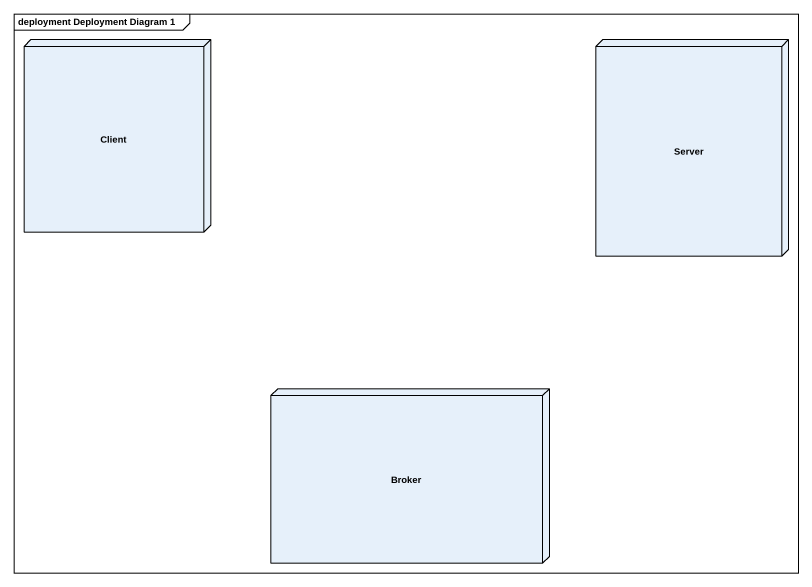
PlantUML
@startuml
mainframe deployment Deployment Diagram 1
node Client
node Server
node Broker
@enduml
